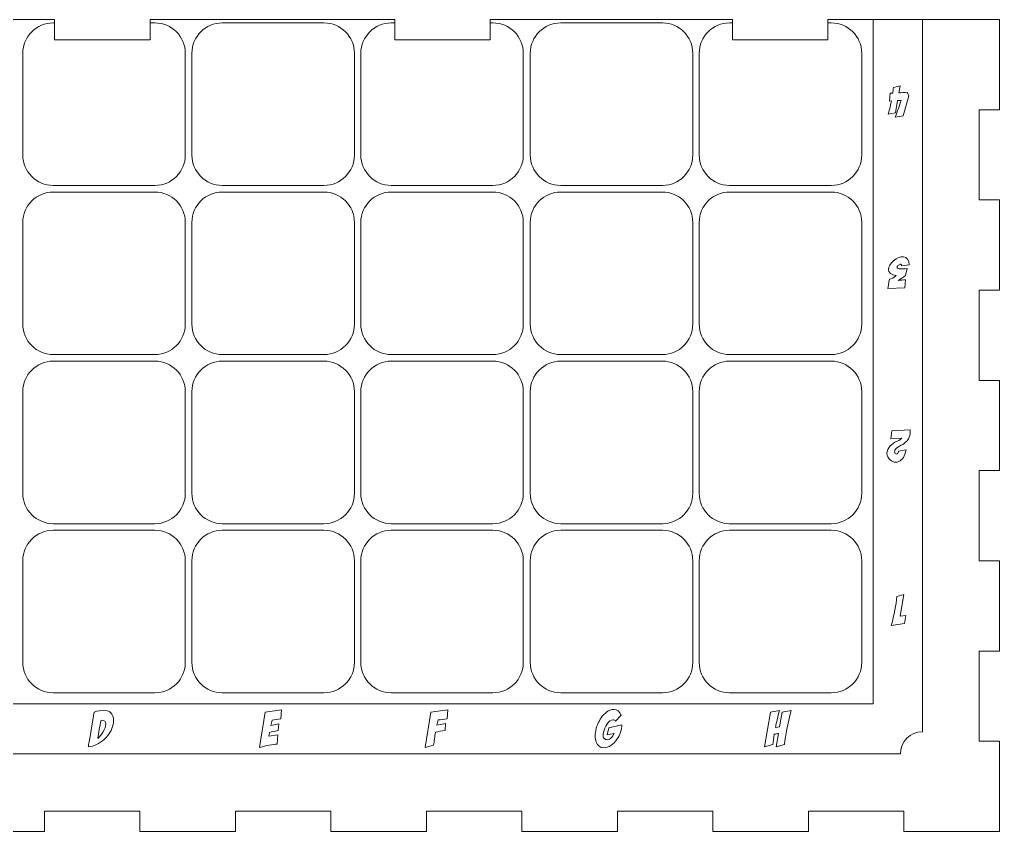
# Model space of a CAD drawing. Header units: centimetres. Extents: x -42.4 to 48.9, y -29.7 to 10.7.
# Drawn here: x 29.62 to 48.91, y -21.68 to -5.7 of the extents above; entities that cross this region are included whole.
import ezdxf

# ---------------------------------------------------------------- set-up
doc = ezdxf.new("R2010")
doc.units = ezdxf.units.CM
doc.header["$MEASUREMENT"] = 0
doc.layers.add('layer 1', color=7, linetype='Continuous')

msp = doc.modelspace()

# ---------------------------------------------------------------- linework, layer by layer
at = {"layer": 'layer 1', "color": 250, "lineweight": 9}
for points, knots in [([(37.00669, -6.09836), (37.00669, -6.09836), (38.88705, -6.09836), (38.88705, -6.09836), (38.88705, -6.09836), (38.88705, -6.09836), (38.88705, -5.69878), (38.88705, -5.69878), (38.88705, -5.69878), (41.38512, -5.69878), (41.28513, -5.69878), (43.65498, -5.69878), (43.65498, -5.69878), (43.65498, -5.69878), (43.65498, -6.09836), (43.65498, -6.09836), (43.65498, -6.09836), (43.65498, -6.09836), (45.53534, -6.09836), (45.53534, -6.09836), (45.53534, -6.09836), (45.53534, -6.09836), (45.53534, -5.69878), (45.53534, -5.69878), (45.53534, -5.69878), (45.53534, -5.69878), (48.91059, -5.69878), (48.91059, -5.69878), (48.91059, -5.69878), (48.91059, -5.69878), (48.91059, -7.47467), (48.91059, -7.47467), (48.91059, -7.47467), (48.91059, -7.47467), (48.51102, -7.47467), (48.51102, -7.47467), (48.51102, -7.47467), (48.51102, -7.47467), (48.51102, -9.25057), (48.51102, -9.25057), (48.51102, -9.25057), (48.51102, -9.25057), (48.91059, -9.25057), (48.91059, -9.25057), (48.91059, -9.25057), (48.91059, -9.25057), (48.91059, -11.02645), (48.91059, -11.02645), (48.91059, -11.02645), (48.91059, -11.02645), (48.51102, -11.02645), (48.51102, -11.02645), (48.51102, -11.02645), (48.51102, -11.02645), (48.51102, -12.80234), (48.51102, -12.80234), (48.51102, -12.80234), (48.51102, -12.80234), (48.91059, -12.80234), (48.91059, -12.80234), (48.91059, -12.80234), (48.91059, -12.80234), (48.91059, -14.57824), (48.91059, -14.57824), (48.91059, -14.57824), (48.91059, -14.57824), (48.51102, -14.57824), (48.51102, -14.57824), (48.51102, -14.57824), (48.51102, -14.57824), (48.51102, -16.35412), (48.51102, -16.35412), (48.51102, -16.35412), (48.51102, -16.35412), (48.91059, -16.35412), (48.91059, -16.35412), (48.91059, -16.35412), (48.91059, -16.35412), (48.91059, -18.13001), (48.91059, -18.13001), (48.91059, -18.13001), (48.91059, -18.13001), (48.51102, -18.13001), (48.51102, -18.13001), (48.51102, -18.13001), (48.51102, -18.13001), (48.51102, -19.90591), (48.51102, -19.90591), (48.51102, -19.90591), (48.51102, -19.90591), (48.91059, -19.90591), (48.91059, -19.90591), (48.91059, -19.90591), (48.91059, -19.90591), (48.91059, -21.68179), (48.91059, -21.68179), (48.91059, -21.68179), (48.91059, -21.68179), (47.03024, -21.68179), (47.03024, -21.68179), (47.03024, -21.68179), (47.03024, -21.68179), (47.03024, -21.28222), (47.03024, -21.28222), (47.03024, -21.28222), (47.03024, -21.28222), (45.14988, -21.28222), (45.14988, -21.28222), (45.14988, -21.28222), (45.14988, -21.28222), (45.14988, -21.68179), (45.14988, -21.68179), (45.14988, -21.68179), (45.14988, -21.68179), (43.26954, -21.68179), (43.26954, -21.68179), (43.26954, -21.68179), (43.26954, -21.68179), (43.26954, -21.28222), (43.26954, -21.28222), (43.26954, -21.28222), (43.26954, -21.28222), (41.38917, -21.28222), (41.38917, -21.28222), (41.38917, -21.28222), (41.38917, -21.28222), (41.38917, -21.68179), (41.38917, -21.68179), (41.38917, -21.68179), (41.38917, -21.68179), (39.50883, -21.68179), (39.50883, -21.68179), (39.50883, -21.68179), (39.50883, -21.68179), (39.50883, -21.28222), (39.50883, -21.28222), (39.50883, -21.28222), (39.50883, -21.28222), (37.62847, -21.28222), (37.62847, -21.28222), (37.62847, -21.28222), (37.62847, -21.28222), (37.62847, -21.68179), (37.62847, -21.68179), (37.62847, -21.68179), (37.62847, -21.68179), (35.74812, -21.68179), (35.74812, -21.68179), (35.74812, -21.68179), (35.74812, -21.68179), (35.74812, -21.28222), (35.74812, -21.28222), (35.74812, -21.28222), (35.74812, -21.28222), (33.86776, -21.28222), (33.86776, -21.28222), (33.86776, -21.28222), (33.86776, -21.28222), (33.86776, -21.68179), (33.86776, -21.68179), (33.86776, -21.68179), (33.86776, -21.68179), (31.98741, -21.68179), (31.98741, -21.68179), (31.98741, -21.68179), (31.98741, -21.68179), (31.98741, -21.28222), (31.98741, -21.28222), (31.98741, -21.28222), (31.98741, -21.28222), (30.10705, -21.28222), (30.10705, -21.28222), (30.10705, -21.28222), (30.10705, -21.28222), (30.10705, -21.68179), (30.10705, -21.68179), (30.10705, -21.68179), (30.10705, -21.68179), (28.2267, -21.68179), (28.2267, -21.68179), (28.2267, -21.68179), (28.2267, -21.68179), (28.2267, -21.28222), (28.2267, -21.28222), (28.2267, -21.28222), (28.2267, -21.28222), (26.34634, -21.28222), (26.34634, -21.28222), (26.34634, -21.28222), (26.34634, -21.28222), (26.34634, -21.68179), (26.34634, -21.68179), (26.34634, -21.68179), (26.34634, -21.68179), (24.46599, -21.68179), (24.46599, -21.68179), (24.46599, -21.68179), (24.46599, -21.68179), (24.46599, -21.28222), (24.46599, -21.28222), (24.46599, -21.28222), (24.46599, -21.28222), (22.58563, -21.28222), (22.58563, -21.28222), (22.58563, -21.28222), (22.58563, -21.28222), (22.58563, -21.68179), (22.58563, -21.68179), (22.58563, -21.68179), (22.58563, -21.68179), (20.70528, -21.68179), (20.70528, -21.68179), (20.70528, -21.68179), (20.70528, -21.68179), (20.70528, -21.28222), (20.70528, -21.28222), (20.70528, -21.28222), (20.70528, -21.28222), (18.82492, -21.28222), (18.82492, -21.28222), (18.82492, -21.28222), (18.82492, -21.28222), (18.82492, -21.68179), (18.82492, -21.68179), (18.82492, -21.68179), (18.82492, -21.68179), (16.94457, -21.68179), (16.94457, -21.68179), (16.94457, -21.68179), (16.94457, -21.68179), (16.94457, -19.90591), (16.94457, -19.90591), (16.94457, -19.90591), (16.94457, -19.90591), (17.34415, -19.90591), (17.34415, -19.90591), (17.34415, -19.90591), (17.34415, -19.90591), (17.34415, -18.13001), (17.34415, -18.13001), (17.34415, -18.13001), (17.34415, -18.13001), (16.94457, -18.13001), (16.94457, -18.13001), (16.94457, -18.13001), (16.94457, -18.13001), (16.94457, -16.35412), (16.94457, -16.35412), (16.94457, -16.35412), (16.94457, -16.35412), (17.34415, -16.35412), (17.34415, -16.35412), (17.34415, -16.35412), (17.34415, -16.35412), (17.34415, -14.57824), (17.34415, -14.57824), (17.34415, -14.57824), (17.34415, -14.57824), (16.94457, -14.57824), (16.94457, -14.57824), (16.94457, -14.57824), (16.94457, -14.57824), (16.94457, -12.80234), (16.94457, -12.80234), (16.94457, -12.80234), (16.94457, -12.80234), (17.34415, -12.80234), (17.34415, -12.80234), (17.34415, -12.80234), (17.34415, -12.80234), (17.34415, -11.02645), (17.34415, -11.02645), (17.34415, -11.02645), (17.34415, -11.02645), (16.94457, -11.02645), (16.94457, -11.02645), (16.94457, -11.02645), (16.94457, -11.02645), (16.94457, -9.25057), (16.94457, -9.25057), (16.94457, -9.25057), (16.94457, -9.25057), (17.34415, -9.25057), (17.34415, -9.25057), (17.34415, -9.25057), (17.34415, -9.25057), (17.34415, -7.47467), (17.34415, -7.47467), (17.34415, -7.47467), (17.34415, -7.47467), (16.94457, -7.47467), (16.94457, -7.47467), (16.94457, -7.47467), (16.94457, -7.47467), (16.94457, -5.69878), (16.94457, -5.69878), (16.94457, -5.69878), (18.79031, -5.69878), (20.97667, -5.69878), (23.68365, -5.69878), (23.68365, -5.69878), (23.68365, -5.69878), (23.68365, -6.09836), (23.68365, -6.09836), (23.68365, -6.09836), (23.68365, -6.09836), (25.56401, -6.09836), (25.56401, -6.09836), (25.56401, -6.09836), (25.56401, -6.09836), (25.56401, -5.69878), (25.56401, -5.69878), (25.56401, -5.69878), (27.08631, -5.69878), (28.5215, -5.69878), (30.3088, -5.69878), (30.3088, -5.69878), (30.3088, -5.69878), (30.3088, -6.09836), (30.3088, -6.09836), (30.3088, -6.09836), (30.3088, -6.09836), (32.18916, -6.09836), (32.18916, -6.09836)], [0, 0, 0, 0, 0.01219512, 0.01219512, 0.01219512, 0.01219512, 0.02439024, 0.02439024, 0.02439024, 0.02439024, 0.03658537, 0.03658537, 0.03658537, 0.03658537, 0.04878049, 0.04878049, 0.04878049, 0.04878049, 0.06097561, 0.06097561, 0.06097561, 0.06097561, 0.07317073, 0.07317073, 0.07317073, 0.07317073, 0.08536585, 0.08536585, 0.08536585, 0.08536585, 0.09756098, 0.09756098, 0.09756098, 0.09756098, 0.1097561, 0.1097561, 0.1097561, 0.1097561, 0.12195122, 0.12195122, 0.12195122, 0.12195122, 0.13414634, 0.13414634, 0.13414634, 0.13414634, 0.14634146, 0.14634146, 0.14634146, 0.14634146, 0.15853659, 0.15853659, 0.15853659, 0.15853659, 0.17073171, 0.17073171, 0.17073171, 0.17073171, 0.18292683, 0.18292683, 0.18292683, 0.18292683, 0.19512195, 0.19512195, 0.19512195, 0.19512195, 0.20731707, 0.20731707, 0.20731707, 0.20731707, 0.2195122, 0.2195122, 0.2195122, 0.2195122, 0.23170732, 0.23170732, 0.23170732, 0.23170732, 0.24390244, 0.24390244, 0.24390244, 0.24390244, 0.25609756, 0.25609756, 0.25609756, 0.25609756, 0.26829268, 0.26829268, 0.26829268, 0.26829268, 0.2804878, 0.2804878, 0.2804878, 0.2804878, 0.29268293, 0.29268293, 0.29268293, 0.29268293, 0.30487805, 0.30487805, 0.30487805, 0.30487805, 0.31707317, 0.31707317, 0.31707317, 0.31707317, 0.32926829, 0.32926829, 0.32926829, 0.32926829, 0.34146341, 0.34146341, 0.34146341, 0.34146341, 0.35365854, 0.35365854, 0.35365854, 0.35365854, 0.36585366, 0.36585366, 0.36585366, 0.36585366, 0.37804878, 0.37804878, 0.37804878, 0.37804878, 0.3902439, 0.3902439, 0.3902439, 0.3902439, 0.40243902, 0.40243902, 0.40243902, 0.40243902, 0.41463415, 0.41463415, 0.41463415, 0.41463415, 0.42682927, 0.42682927, 0.42682927, 0.42682927, 0.43902439, 0.43902439, 0.43902439, 0.43902439, 0.45121951, 0.45121951, 0.45121951, 0.45121951, 0.46341463, 0.46341463, 0.46341463, 0.46341463, 0.47560976, 0.47560976, 0.47560976, 0.47560976, 0.48780488, 0.48780488, 0.48780488, 0.48780488, 0.5, 0.5, 0.5, 0.5, 0.51219512, 0.51219512, 0.51219512, 0.51219512, 0.52439024, 0.52439024, 0.52439024, 0.52439024, 0.53658537, 0.53658537, 0.53658537, 0.53658537, 0.54878049, 0.54878049, 0.54878049, 0.54878049, 0.56097561, 0.56097561, 0.56097561, 0.56097561, 0.57317073, 0.57317073, 0.57317073, 0.57317073, 0.58536585, 0.58536585, 0.58536585, 0.58536585, 0.59756098, 0.59756098, 0.59756098, 0.59756098, 0.6097561, 0.6097561, 0.6097561, 0.6097561, 0.62195122, 0.62195122, 0.62195122, 0.62195122, 0.63414634, 0.63414634, 0.63414634, 0.63414634, 0.64634146, 0.64634146, 0.64634146, 0.64634146, 0.65853659, 0.65853659, 0.65853659, 0.65853659, 0.67073171, 0.67073171, 0.67073171, 0.67073171, 0.68292683, 0.68292683, 0.68292683, 0.68292683, 0.69512195, 0.69512195, 0.69512195, 0.69512195, 0.70731707, 0.70731707, 0.70731707, 0.70731707, 0.7195122, 0.7195122, 0.7195122, 0.7195122, 0.73170732, 0.73170732, 0.73170732, 0.73170732, 0.74390244, 0.74390244, 0.74390244, 0.74390244, 0.75609756, 0.75609756, 0.75609756, 0.75609756, 0.76829268, 0.76829268, 0.76829268, 0.76829268, 0.7804878, 0.7804878, 0.7804878, 0.7804878, 0.79268293, 0.79268293, 0.79268293, 0.79268293, 0.80487805, 0.80487805, 0.80487805, 0.80487805, 0.81707317, 0.81707317, 0.81707317, 0.81707317, 0.82926829, 0.82926829, 0.82926829, 0.82926829, 0.84146341, 0.84146341, 0.84146341, 0.84146341, 0.85365854, 0.85365854, 0.85365854, 0.85365854, 0.86585366, 0.86585366, 0.86585366, 0.86585366, 0.87804878, 0.87804878, 0.87804878, 0.87804878, 0.8902439, 0.8902439, 0.8902439, 0.8902439, 0.90243902, 0.90243902, 0.90243902, 0.90243902, 0.91463415, 0.91463415, 0.91463415, 0.91463415, 0.92682927, 0.92682927, 0.92682927, 0.92682927, 0.93902439, 0.93902439, 0.93902439, 0.93902439, 0.95121951, 0.95121951, 0.95121951, 0.95121951, 0.96341463, 0.96341463, 0.96341463, 0.96341463, 0.97560976, 0.97560976, 0.97560976, 0.97560976, 1, 1, 1, 1]), ([(37.00669, -6.09836), (37.00669, -6.09836), (37.00669, -5.69878), (37.00669, -5.69878), (37.00669, -5.69878), (34.88712, -5.69878), (34.26436, -5.69878), (32.18916, -5.69878), (32.18916, -5.69878), (32.18916, -5.69878), (32.18916, -6.09836), (32.18916, -6.09836)], [0, 0, 0, 0, 0.25, 0.25, 0.25, 0.25, 0.5, 0.5, 0.5, 0.5, 1, 1, 1, 1]), ([(46.86368, -7.53767), (46.86368, -7.53767), (46.72314, -7.56236), (46.72314, -7.56236), (46.72314, -7.56236), (46.75065, -7.45215), (46.77083, -7.3648), (46.78339, -7.30032), (46.78339, -7.30032), (46.78339, -7.30032), (46.74374, -7.30314), (46.74374, -7.30314), (46.74374, -7.30314), (46.74374, -7.30314), (46.76109, -7.1482), (46.76109, -7.1482), (46.76109, -7.1482), (46.7666, -7.1482), (46.77492, -7.1482), (46.78593, -7.1482), (46.78593, -7.1482), (46.79637, -7.14763), (46.80442, -7.14735), (46.80992, -7.14735), (46.80992, -7.14735), (46.81599, -7.11038), (46.82064, -7.07369), (46.82389, -7.03728), (46.82389, -7.03728), (46.82389, -7.03728), (46.95456, -7.00426), (46.95456, -7.00426), (46.95456, -7.00426), (46.95456, -7.00426), (46.93142, -7.14142), (46.93142, -7.14142), (46.93142, -7.14142), (46.9849, -7.13818), (47.03894, -7.13324), (47.09355, -7.12661), (47.09355, -7.12661), (47.09355, -7.12661), (47.12657, -7.19702), (47.12657, -7.19702), (47.12657, -7.19702), (47.12657, -7.19702), (47.01495, -7.59665), (47.01495, -7.59665), (47.01495, -7.59665), (47.01495, -7.59665), (46.85874, -7.61979), (46.85874, -7.61979), (46.85874, -7.61979), (46.90446, -7.50112), (46.94327, -7.39077), (46.9753, -7.28874), (46.9753, -7.28874), (46.9753, -7.28874), (46.90503, -7.29298), (46.90503, -7.29298), (46.90503, -7.29298), (46.90503, -7.29298), (46.86368, -7.53767), (46.86368, -7.53767)], [0, 0, 0, 0, 0.05882353, 0.05882353, 0.05882353, 0.05882353, 0.11764706, 0.11764706, 0.11764706, 0.11764706, 0.17647059, 0.17647059, 0.17647059, 0.17647059, 0.23529412, 0.23529412, 0.23529412, 0.23529412, 0.29411765, 0.29411765, 0.29411765, 0.29411765, 0.35294118, 0.35294118, 0.35294118, 0.35294118, 0.41176471, 0.41176471, 0.41176471, 0.41176471, 0.47058824, 0.47058824, 0.47058824, 0.47058824, 0.52941176, 0.52941176, 0.52941176, 0.52941176, 0.58823529, 0.58823529, 0.58823529, 0.58823529, 0.64705882, 0.64705882, 0.64705882, 0.64705882, 0.70588235, 0.70588235, 0.70588235, 0.70588235, 0.76470588, 0.76470588, 0.76470588, 0.76470588, 0.82352941, 0.82352941, 0.82352941, 0.82352941, 0.88235294, 0.88235294, 0.88235294, 0.88235294, 1, 1, 1, 1]), ([(46.74459, -10.81067), (46.7793, -10.80954), (46.82488, -10.78526), (46.88104, -10.73785), (46.88104, -10.73785), (46.77747, -10.72191), (46.72582, -10.68127), (46.72639, -10.61621), (46.72639, -10.61621), (46.72639, -10.55991), (46.76025, -10.50361), (46.8277, -10.4473), (46.8277, -10.4473), (46.8953, -10.39114), (46.95964, -10.36546), (47.02074, -10.3704), (47.02074, -10.3704), (47.0913, -10.37646), (47.12912, -10.42839), (47.13406, -10.52604), (47.13406, -10.52604), (47.13406, -10.52604), (46.98109, -10.54763), (46.98109, -10.54763), (46.98109, -10.54763), (46.98335, -10.541), (46.98434, -10.53522), (46.98434, -10.53028), (46.98434, -10.53028), (46.98434, -10.52082), (46.97968, -10.51616), (46.97037, -10.51616), (46.97037, -10.51616), (46.96642, -10.51616), (46.96204, -10.51701), (46.9571, -10.51856), (46.9571, -10.51856), (46.9334, -10.5252), (46.91519, -10.53677), (46.90249, -10.55342), (46.90249, -10.55342), (46.89755, -10.55949), (46.89515, -10.56541), (46.89515, -10.57148), (46.89515, -10.57148), (46.89515, -10.59632), (46.92182, -10.60873), (46.97531, -10.60873), (46.97531, -10.60873), (47.00452, -10.60873), (47.04332, -10.60549), (47.09186, -10.59886), (47.09186, -10.59886), (47.09186, -10.59886), (47.06378, -10.73771), (47.06378, -10.73771), (47.06378, -10.73771), (47.01355, -10.77087), (46.96571, -10.80305), (46.91985, -10.83451), (46.91985, -10.83451), (46.9667, -10.83056), (47.01298, -10.82562), (47.05884, -10.81956), (47.05884, -10.81956), (47.05884, -10.81956), (47.04883, -10.97704), (47.04883, -10.97704), (47.04883, -10.97704), (47.04883, -10.97704), (46.71566, -10.99609), (46.71566, -10.99609), (46.71566, -10.99609), (46.72286, -10.9553), (46.73245, -10.8935), (46.74459, -10.81067)], [0, 0, 0, 0, 0.05, 0.05, 0.05, 0.05, 0.1, 0.1, 0.1, 0.1, 0.15, 0.15, 0.15, 0.15, 0.2, 0.2, 0.2, 0.2, 0.25, 0.25, 0.25, 0.25, 0.3, 0.3, 0.3, 0.3, 0.35, 0.35, 0.35, 0.35, 0.4, 0.4, 0.4, 0.4, 0.45, 0.45, 0.45, 0.45, 0.5, 0.5, 0.5, 0.5, 0.55, 0.55, 0.55, 0.55, 0.6, 0.6, 0.6, 0.6, 0.65, 0.65, 0.65, 0.65, 0.7, 0.7, 0.7, 0.7, 0.75, 0.75, 0.75, 0.75, 0.8, 0.8, 0.8, 0.8, 0.85, 0.85, 0.85, 0.85, 0.9, 0.9, 0.9, 0.9, 1, 1, 1, 1]), ([(47.07528, -14.16951), (47.04946, -14.29172), (47.00092, -14.36834), (46.92979, -14.3991), (46.92979, -14.3991), (46.9099, -14.40799), (46.88986, -14.41237), (46.8694, -14.41237), (46.8694, -14.41237), (46.82805, -14.41237), (46.79122, -14.39783), (46.75863, -14.36862), (46.75863, -14.36862), (46.71672, -14.33165), (46.69583, -14.28762), (46.69583, -14.2364), (46.69583, -14.2364), (46.69583, -14.18786), (46.717, -14.14016), (46.75947, -14.09345), (46.75947, -14.09345), (46.79038, -14.05874), (46.83666, -14.02755), (46.89833, -14.00004), (46.89833, -14.00004), (46.94518, -13.97901), (46.97467, -13.95841), (46.9868, -13.93809), (46.9868, -13.93809), (46.9868, -13.93809), (46.77189, -13.95262), (46.77189, -13.95262), (46.77189, -13.95262), (46.77189, -13.95262), (46.79009, -13.79768), (46.79009, -13.79768), (46.79009, -13.79768), (46.79009, -13.79768), (47.15219, -13.77821), (47.15219, -13.77821), (47.15219, -13.77821), (47.15332, -13.79035), (47.15388, -13.8022), (47.15388, -13.81377), (47.15388, -13.81377), (47.15388, -13.86767), (47.14287, -13.91424), (47.12086, -13.95333), (47.12086, -13.95333), (47.09433, -14.00131), (47.03535, -14.04943), (46.94391, -14.09797), (46.94391, -14.09797), (46.89367, -14.12436), (46.8639, -14.15046), (46.85458, -14.17643), (46.85458, -14.17643), (46.85021, -14.18955), (46.84795, -14.2014), (46.84795, -14.21185), (46.84795, -14.21185), (46.84795, -14.22285), (46.85105, -14.23273), (46.8574, -14.2412), (46.8574, -14.2412), (46.86375, -14.24981), (46.8725, -14.25404), (46.88351, -14.25404), (46.88351, -14.25404), (46.90722, -14.25404), (46.91992, -14.23485), (46.92147, -14.19661), (46.92147, -14.19661), (46.92147, -14.19661), (47.07528, -14.16951), (47.07528, -14.16951)], [0, 0, 0, 0, 0.05, 0.05, 0.05, 0.05, 0.1, 0.1, 0.1, 0.1, 0.15, 0.15, 0.15, 0.15, 0.2, 0.2, 0.2, 0.2, 0.25, 0.25, 0.25, 0.25, 0.3, 0.3, 0.3, 0.3, 0.35, 0.35, 0.35, 0.35, 0.4, 0.4, 0.4, 0.4, 0.45, 0.45, 0.45, 0.45, 0.5, 0.5, 0.5, 0.5, 0.55, 0.55, 0.55, 0.55, 0.6, 0.6, 0.6, 0.6, 0.65, 0.65, 0.65, 0.65, 0.7, 0.7, 0.7, 0.7, 0.75, 0.75, 0.75, 0.75, 0.8, 0.8, 0.8, 0.8, 0.85, 0.85, 0.85, 0.85, 0.9, 0.9, 0.9, 0.9, 1, 1, 1, 1]), ([(46.78226, -17.63088), (46.83899, -17.41526), (46.87596, -17.22363), (46.89303, -17.05599), (46.89303, -17.05599), (46.89303, -17.05599), (47.03189, -17.01958), (47.03189, -17.01958), (47.03189, -17.01958), (47.03189, -17.01958), (46.95907, -17.44729), (46.95907, -17.44729), (46.95907, -17.44729), (46.95907, -17.44729), (47.06745, -17.43036), (47.06745, -17.43036), (47.06745, -17.43036), (47.06745, -17.43036), (47.04515, -17.58784), (47.04515, -17.58784), (47.04515, -17.58784), (47.04515, -17.58784), (46.78226, -17.63088), (46.78226, -17.63088)], [0, 0, 0, 0, 0.14285714, 0.14285714, 0.14285714, 0.14285714, 0.28571429, 0.28571429, 0.28571429, 0.28571429, 0.42857143, 0.42857143, 0.42857143, 0.42857143, 0.57142857, 0.57142857, 0.57142857, 0.57142857, 0.71428571, 0.71428571, 0.71428571, 0.71428571, 1, 1, 1, 1]), ([(34.59063, -19.48855), (34.58552, -19.50737), (34.58106, -19.52569), (34.57726, -19.54384), (34.57726, -19.54384), (34.57726, -19.54384), (34.56654, -19.59715), (34.56654, -19.59715), (34.56654, -19.59715), (34.56654, -19.59715), (34.72135, -19.56414), (34.72135, -19.56414), (34.72135, -19.56414), (34.72135, -19.56414), (34.7126, -19.69783), (34.7126, -19.69783), (34.7126, -19.69783), (34.63949, -19.71071), (34.58205, -19.72193), (34.54029, -19.73167), (34.54029, -19.73167), (34.53782, -19.74454), (34.53551, -19.75741), (34.53369, -19.77029), (34.53369, -19.77029), (34.53369, -19.77029), (34.52643, -19.80775), (34.52643, -19.80775), (34.52643, -19.80775), (34.52643, -19.80775), (34.70584, -19.78184), (34.70584, -19.78184), (34.70584, -19.78184), (34.70584, -19.78184), (34.69329, -19.96174), (34.69329, -19.96174), (34.69329, -19.96174), (34.60037, -19.9695), (34.48269, -19.99161), (34.34026, -20.02842), (34.34026, -20.02842), (34.34026, -20.02842), (34.45529, -19.33506), (34.45529, -19.33506), (34.45529, -19.33506), (34.45529, -19.33506), (34.77747, -19.28769), (34.77747, -19.28769), (34.77747, -19.28769), (34.77747, -19.28769), (34.76476, -19.46759), (34.76476, -19.46759), (34.76476, -19.46759), (34.70154, -19.47337), (34.64361, -19.4803), (34.59063, -19.48855)], [0, 0, 0, 0, 0.06666667, 0.06666667, 0.06666667, 0.06666667, 0.13333333, 0.13333333, 0.13333333, 0.13333333, 0.2, 0.2, 0.2, 0.2, 0.26666667, 0.26666667, 0.26666667, 0.26666667, 0.33333333, 0.33333333, 0.33333333, 0.33333333, 0.4, 0.4, 0.4, 0.4, 0.46666667, 0.46666667, 0.46666667, 0.46666667, 0.53333333, 0.53333333, 0.53333333, 0.53333333, 0.6, 0.6, 0.6, 0.6, 0.66666667, 0.66666667, 0.66666667, 0.66666667, 0.73333333, 0.73333333, 0.73333333, 0.73333333, 0.8, 0.8, 0.8, 0.8, 0.86666667, 0.86666667, 0.86666667, 0.86666667, 1, 1, 1, 1]), ([(37.85823, -19.48805), (37.85378, -19.50588), (37.84998, -19.52354), (37.84685, -19.54087), (37.84685, -19.54087), (37.84685, -19.54087), (37.83529, -19.59286), (37.83529, -19.59286), (37.83529, -19.59286), (37.83529, -19.59286), (38.0043, -19.55754), (38.0043, -19.55754), (38.0043, -19.55754), (38.0043, -19.55754), (37.99555, -19.69321), (37.99555, -19.69321), (37.99555, -19.69321), (37.9292, -19.7036), (37.86682, -19.71549), (37.80822, -19.72902), (37.80822, -19.72902), (37.79271, -19.81551), (37.78033, -19.90083), (37.77142, -19.98534), (37.77142, -19.98534), (37.77142, -19.98534), (37.60588, -20.02792), (37.60588, -20.02792), (37.60588, -20.02792), (37.60588, -20.02792), (37.7191, -19.33456), (37.7191, -19.33456), (37.7191, -19.33456), (37.7191, -19.33456), (38.04985, -19.28818), (38.04985, -19.28818), (38.04985, -19.28818), (38.04985, -19.28818), (38.03813, -19.46676), (38.03813, -19.46676), (38.03813, -19.46676), (37.97377, -19.47254), (37.91369, -19.47964), (37.85823, -19.48805)], [0, 0, 0, 0, 0.08333333, 0.08333333, 0.08333333, 0.08333333, 0.16666667, 0.16666667, 0.16666667, 0.16666667, 0.25, 0.25, 0.25, 0.25, 0.33333333, 0.33333333, 0.33333333, 0.33333333, 0.41666667, 0.41666667, 0.41666667, 0.41666667, 0.5, 0.5, 0.5, 0.5, 0.58333333, 0.58333333, 0.58333333, 0.58333333, 0.66666667, 0.66666667, 0.66666667, 0.66666667, 0.75, 0.75, 0.75, 0.75, 0.83333333, 0.83333333, 0.83333333, 0.83333333, 1, 1, 1, 1]), ([(41.1182, -20.03436), (41.04987, -20.03436), (41.00151, -19.99772), (40.97312, -19.92427), (40.97312, -19.92427), (40.95827, -19.88746), (40.95084, -19.8462), (40.95084, -19.80049), (40.95084, -19.80049), (40.95084, -19.75741), (40.95761, -19.71004), (40.97114, -19.65855), (40.97114, -19.65855), (40.99375, -19.57025), (41.03403, -19.48954), (41.09196, -19.41609), (41.09196, -19.41609), (41.16227, -19.32647), (41.23703, -19.28174), (41.31642, -19.28174), (41.31642, -19.28174), (41.38541, -19.28174), (41.4341, -19.3197), (41.46249, -19.39563), (41.46249, -19.39563), (41.46249, -19.39563), (41.35504, -19.51066), (41.35504, -19.51066), (41.35504, -19.51066), (41.34332, -19.49333), (41.32632, -19.48475), (41.30371, -19.48475), (41.30371, -19.48475), (41.25981, -19.48475), (41.21855, -19.51495), (41.17993, -19.57553), (41.17993, -19.57553), (41.15088, -19.62124), (41.12926, -19.67175), (41.11506, -19.7272), (41.11506, -19.7272), (41.10929, -19.74916), (41.10632, -19.7688), (41.10632, -19.78613), (41.10632, -19.78613), (41.10632, -19.81253), (41.11308, -19.83382), (41.12662, -19.84983), (41.12662, -19.84983), (41.14147, -19.86782), (41.1621, -19.8769), (41.18867, -19.8769), (41.18867, -19.8769), (41.21888, -19.8769), (41.24694, -19.86304), (41.27285, -19.83548), (41.27285, -19.83548), (41.29348, -19.81352), (41.31031, -19.7858), (41.32319, -19.75246), (41.32319, -19.75246), (41.27549, -19.76203), (41.23126, -19.7721), (41.19065, -19.78233), (41.19065, -19.78233), (41.19065, -19.78233), (41.22135, -19.64039), (41.22135, -19.64039), (41.22135, -19.64039), (41.22135, -19.64039), (41.478, -19.58543), (41.478, -19.58543), (41.478, -19.58543), (41.47932, -19.62719), (41.47024, -19.67521), (41.45093, -19.72919), (41.45093, -19.72919), (41.43344, -19.77688), (41.41182, -19.82062), (41.38607, -19.86056), (41.38607, -19.86056), (41.31064, -19.97643), (41.22135, -20.03436), (41.1182, -20.03436)], [0, 0, 0, 0, 0.04545455, 0.04545455, 0.04545455, 0.04545455, 0.09090909, 0.09090909, 0.09090909, 0.09090909, 0.13636364, 0.13636364, 0.13636364, 0.13636364, 0.18181818, 0.18181818, 0.18181818, 0.18181818, 0.22727273, 0.22727273, 0.22727273, 0.22727273, 0.27272727, 0.27272727, 0.27272727, 0.27272727, 0.31818182, 0.31818182, 0.31818182, 0.31818182, 0.36363636, 0.36363636, 0.36363636, 0.36363636, 0.40909091, 0.40909091, 0.40909091, 0.40909091, 0.45454545, 0.45454545, 0.45454545, 0.45454545, 0.5, 0.5, 0.5, 0.5, 0.54545455, 0.54545455, 0.54545455, 0.54545455, 0.59090909, 0.59090909, 0.59090909, 0.59090909, 0.63636364, 0.63636364, 0.63636364, 0.63636364, 0.68181818, 0.68181818, 0.68181818, 0.68181818, 0.72727273, 0.72727273, 0.72727273, 0.72727273, 0.77272727, 0.77272727, 0.77272727, 0.77272727, 0.81818182, 0.81818182, 0.81818182, 0.81818182, 0.86363636, 0.86363636, 0.86363636, 0.86363636, 0.90909091, 0.90909091, 0.90909091, 0.90909091, 1, 1, 1, 1]), ([(31.08708, -19.3339), (31.16136, -19.30931), (31.22407, -19.2971), (31.27573, -19.2971), (31.27573, -19.2971), (31.33366, -19.2971), (31.3779, -19.31228), (31.40827, -19.34265), (31.40827, -19.34265), (31.45019, -19.38573), (31.47098, -19.43838), (31.47098, -19.50027), (31.47098, -19.50027), (31.47098, -19.52288), (31.46818, -19.54681), (31.4624, -19.5719), (31.4624, -19.5719), (31.43715, -19.68545), (31.3779, -19.78464), (31.28448, -19.86948), (31.28448, -19.86948), (31.1909, -19.95431), (31.08675, -20.00416), (30.97205, -20.01901), (30.97205, -20.01901), (30.97337, -20.00482), (30.98013, -19.96256), (30.99235, -19.89225), (30.99235, -19.89225), (30.99235, -19.89225), (31.06975, -19.44712), (31.06975, -19.44712), (31.06975, -19.44712), (31.08065, -19.38061), (31.08642, -19.34298), (31.08708, -19.3339)], [0, 0, 0, 0, 0.1, 0.1, 0.1, 0.1, 0.2, 0.2, 0.2, 0.2, 0.3, 0.3, 0.3, 0.3, 0.4, 0.4, 0.4, 0.4, 0.5, 0.5, 0.5, 0.5, 0.6, 0.6, 0.6, 0.6, 0.7, 0.7, 0.7, 0.7, 0.8, 0.8, 0.8, 0.8, 1, 1, 1, 1]), ([(44.40067, -19.33159), (44.40067, -19.33159), (44.57958, -19.30056), (44.57958, -19.30056), (44.57958, -19.30056), (44.54739, -19.42401), (44.52132, -19.53657), (44.50135, -19.63791), (44.50135, -19.63791), (44.50135, -19.63791), (44.58156, -19.62108), (44.58156, -19.62108), (44.58156, -19.62108), (44.58156, -19.62108), (44.63074, -19.33159), (44.63074, -19.33159), (44.63074, -19.33159), (44.63074, -19.33159), (44.80982, -19.30056), (44.80982, -19.30056), (44.80982, -19.30056), (44.74132, -19.5643), (44.69825, -19.78844), (44.68009, -19.97296), (44.68009, -19.97296), (44.68009, -19.97296), (44.51389, -20.01554), (44.51389, -20.01554), (44.51389, -20.01554), (44.51389, -20.01554), (44.55829, -19.75246), (44.55829, -19.75246), (44.55829, -19.75246), (44.5403, -19.75625), (44.5129, -19.76219), (44.47609, -19.76995), (44.47609, -19.76995), (44.46388, -19.84917), (44.45513, -19.91684), (44.45002, -19.97296), (44.45002, -19.97296), (44.45002, -19.97296), (44.28365, -20.01554), (44.28365, -20.01554), (44.28365, -20.01554), (44.28365, -20.01554), (44.40067, -19.33159), (44.40067, -19.33159)], [0, 0, 0, 0, 0.07692308, 0.07692308, 0.07692308, 0.07692308, 0.15384615, 0.15384615, 0.15384615, 0.15384615, 0.23076923, 0.23076923, 0.23076923, 0.23076923, 0.30769231, 0.30769231, 0.30769231, 0.30769231, 0.38461538, 0.38461538, 0.38461538, 0.38461538, 0.46153846, 0.46153846, 0.46153846, 0.46153846, 0.53846154, 0.53846154, 0.53846154, 0.53846154, 0.61538462, 0.61538462, 0.61538462, 0.61538462, 0.69230769, 0.69230769, 0.69230769, 0.69230769, 0.76923077, 0.76923077, 0.76923077, 0.76923077, 0.84615385, 0.84615385, 0.84615385, 0.84615385, 1, 1, 1, 1]), ([(31.22539, -19.49383), (31.19569, -19.62026), (31.17324, -19.73975), (31.15772, -19.85264), (31.15772, -19.85264), (31.19635, -19.81584), (31.23084, -19.77342), (31.26121, -19.72506), (31.26121, -19.72506), (31.29867, -19.66565), (31.31732, -19.61481), (31.31732, -19.57223), (31.31732, -19.57223), (31.31732, -19.51743), (31.28663, -19.49136), (31.22539, -19.49383)], [0, 0, 0, 0, 0.2, 0.2, 0.2, 0.2, 0.4, 0.4, 0.4, 0.4, 0.6, 0.6, 0.6, 0.6, 1, 1, 1, 1])]:
    msp.add_open_spline(points, degree=3, knots=knots, dxfattribs=at)
at = {"layer": 'layer 1', "color": 242, "lineweight": 9}
for points, knots in [([(46.42636, -5.69878), (46.42636, -5.69878), (46.42636, -19.17248), (46.42636, -19.17248), (46.42636, -19.17248), (46.42636, -19.17248), (19.42637, -19.17248), (19.42637, -19.17248), (19.42637, -19.17248), (19.42637, -19.17248), (19.42637, -5.69878), (19.42637, -5.69878)], [0, 0, 0, 0, 0.25, 0.25, 0.25, 0.25, 0.5, 0.5, 0.5, 0.5, 1, 1, 1, 1]), ([(33.61038, -8.96368), (33.61038, -8.96368), (35.61245, -8.96368), (35.61245, -8.96368), (35.61245, -8.96368), (35.94189, -8.96368), (36.21142, -8.69415), (36.21142, -8.36472), (36.21142, -8.36472), (36.21142, -8.36472), (36.21142, -6.36265), (36.21142, -6.36265), (36.21142, -6.36265), (36.21142, -6.03322), (35.94189, -5.76369), (35.61245, -5.76369), (35.61245, -5.76369), (35.61245, -5.76369), (33.61038, -5.76369), (33.61038, -5.76369), (33.61038, -5.76369), (33.28094, -5.76369), (33.01142, -6.03322), (33.01142, -6.36265), (33.01142, -6.36265), (33.01142, -6.36265), (33.01142, -8.36472), (33.01142, -8.36472), (33.01142, -8.36472), (33.01142, -8.69415), (33.28094, -8.96368), (33.61038, -8.96368)], [0, 0, 0, 0, 0.11111111, 0.11111111, 0.11111111, 0.11111111, 0.22222222, 0.22222222, 0.22222222, 0.22222222, 0.33333333, 0.33333333, 0.33333333, 0.33333333, 0.44444444, 0.44444444, 0.44444444, 0.44444444, 0.55555556, 0.55555556, 0.55555556, 0.55555556, 0.66666667, 0.66666667, 0.66666667, 0.66666667, 0.77777778, 0.77777778, 0.77777778, 0.77777778, 1, 1, 1, 1]), ([(40.27325, -8.96368), (40.27325, -8.96368), (42.27532, -8.96368), (42.27532, -8.96368), (42.27532, -8.96368), (42.60475, -8.96368), (42.87428, -8.69415), (42.87428, -8.36472), (42.87428, -8.36472), (42.87428, -8.36472), (42.87428, -6.36265), (42.87428, -6.36265), (42.87428, -6.36265), (42.87428, -6.03322), (42.60475, -5.76369), (42.27532, -5.76369), (42.27532, -5.76369), (42.27532, -5.76369), (40.27325, -5.76369), (40.27325, -5.76369), (40.27325, -5.76369), (39.9438, -5.76369), (39.67428, -6.03322), (39.67428, -6.36265), (39.67428, -6.36265), (39.67428, -6.36265), (39.67428, -8.36472), (39.67428, -8.36472), (39.67428, -8.36472), (39.67428, -8.69415), (39.9438, -8.96368), (40.27325, -8.96368)], [0, 0, 0, 0, 0.11111111, 0.11111111, 0.11111111, 0.11111111, 0.22222222, 0.22222222, 0.22222222, 0.22222222, 0.33333333, 0.33333333, 0.33333333, 0.33333333, 0.44444444, 0.44444444, 0.44444444, 0.44444444, 0.55555556, 0.55555556, 0.55555556, 0.55555556, 0.66666667, 0.66666667, 0.66666667, 0.66666667, 0.77777778, 0.77777778, 0.77777778, 0.77777778, 1, 1, 1, 1]), ([(32.28299, -12.29347), (32.28299, -12.29347), (30.28092, -12.29347), (30.28092, -12.29347), (30.28092, -12.29347), (29.95148, -12.29347), (29.68194, -12.02394), (29.68194, -11.69451), (29.68194, -11.69451), (29.68194, -11.69451), (29.68194, -9.69244), (29.68194, -9.69244), (29.68194, -9.69244), (29.68194, -9.36301), (29.95148, -9.09348), (30.28092, -9.09348), (30.28092, -9.09348), (30.28092, -9.09348), (32.28299, -9.09348), (32.28299, -9.09348), (32.28299, -9.09348), (32.61243, -9.09348), (32.88195, -9.36301), (32.88195, -9.69244), (32.88195, -9.69244), (32.88195, -9.69244), (32.88195, -11.69451), (32.88195, -11.69451), (32.88195, -11.69451), (32.88195, -12.02394), (32.61243, -12.29347), (32.28299, -12.29347)], [0, 0, 0, 0, 0.11111111, 0.11111111, 0.11111111, 0.11111111, 0.22222222, 0.22222222, 0.22222222, 0.22222222, 0.33333333, 0.33333333, 0.33333333, 0.33333333, 0.44444444, 0.44444444, 0.44444444, 0.44444444, 0.55555556, 0.55555556, 0.55555556, 0.55555556, 0.66666667, 0.66666667, 0.66666667, 0.66666667, 0.77777778, 0.77777778, 0.77777778, 0.77777778, 1, 1, 1, 1]), ([(38.93793, -12.29347), (38.93793, -12.29347), (36.93586, -12.29347), (36.93586, -12.29347), (36.93586, -12.29347), (36.60642, -12.29347), (36.33689, -12.02394), (36.33689, -11.69451), (36.33689, -11.69451), (36.33689, -11.69451), (36.33689, -9.69244), (36.33689, -9.69244), (36.33689, -9.69244), (36.33689, -9.36301), (36.60642, -9.09348), (36.93586, -9.09348), (36.93586, -9.09348), (36.93586, -9.09348), (38.93793, -9.09348), (38.93793, -9.09348), (38.93793, -9.09348), (39.26737, -9.09348), (39.53689, -9.36301), (39.53689, -9.69244), (39.53689, -9.69244), (39.53689, -9.69244), (39.53689, -11.69451), (39.53689, -11.69451), (39.53689, -11.69451), (39.53689, -12.02394), (39.26737, -12.29347), (38.93793, -12.29347)], [0, 0, 0, 0, 0.11111111, 0.11111111, 0.11111111, 0.11111111, 0.22222222, 0.22222222, 0.22222222, 0.22222222, 0.33333333, 0.33333333, 0.33333333, 0.33333333, 0.44444444, 0.44444444, 0.44444444, 0.44444444, 0.55555556, 0.55555556, 0.55555556, 0.55555556, 0.66666667, 0.66666667, 0.66666667, 0.66666667, 0.77777778, 0.77777778, 0.77777778, 0.77777778, 1, 1, 1, 1]), ([(45.60079, -12.29347), (45.60079, -12.29347), (43.59873, -12.29347), (43.59873, -12.29347), (43.59873, -12.29347), (43.26928, -12.29347), (42.99975, -12.02394), (42.99975, -11.69451), (42.99975, -11.69451), (42.99975, -11.69451), (42.99975, -9.69244), (42.99975, -9.69244), (42.99975, -9.69244), (42.99975, -9.36301), (43.26928, -9.09348), (43.59873, -9.09348), (43.59873, -9.09348), (43.59873, -9.09348), (45.60079, -9.09348), (45.60079, -9.09348), (45.60079, -9.09348), (45.93023, -9.09348), (46.19975, -9.36301), (46.19975, -9.69244), (46.19975, -9.69244), (46.19975, -9.69244), (46.19975, -11.69451), (46.19975, -11.69451), (46.19975, -11.69451), (46.19975, -12.02394), (45.93023, -12.29347), (45.60079, -12.29347)], [0, 0, 0, 0, 0.11111111, 0.11111111, 0.11111111, 0.11111111, 0.22222222, 0.22222222, 0.22222222, 0.22222222, 0.33333333, 0.33333333, 0.33333333, 0.33333333, 0.44444444, 0.44444444, 0.44444444, 0.44444444, 0.55555556, 0.55555556, 0.55555556, 0.55555556, 0.66666667, 0.66666667, 0.66666667, 0.66666667, 0.77777778, 0.77777778, 0.77777778, 0.77777778, 1, 1, 1, 1]), ([(33.61038, -15.62326), (33.61038, -15.62326), (35.61245, -15.62326), (35.61245, -15.62326), (35.61245, -15.62326), (35.94189, -15.62326), (36.21142, -15.35373), (36.21142, -15.0243), (36.21142, -15.0243), (36.21142, -15.0243), (36.21142, -13.02223), (36.21142, -13.02223), (36.21142, -13.02223), (36.21142, -12.6928), (35.94189, -12.42327), (35.61245, -12.42327), (35.61245, -12.42327), (35.61245, -12.42327), (33.61038, -12.42327), (33.61038, -12.42327), (33.61038, -12.42327), (33.28094, -12.42327), (33.01142, -12.6928), (33.01142, -13.02223), (33.01142, -13.02223), (33.01142, -13.02223), (33.01142, -15.0243), (33.01142, -15.0243), (33.01142, -15.0243), (33.01142, -15.35373), (33.28094, -15.62326), (33.61038, -15.62326)], [0, 0, 0, 0, 0.11111111, 0.11111111, 0.11111111, 0.11111111, 0.22222222, 0.22222222, 0.22222222, 0.22222222, 0.33333333, 0.33333333, 0.33333333, 0.33333333, 0.44444444, 0.44444444, 0.44444444, 0.44444444, 0.55555556, 0.55555556, 0.55555556, 0.55555556, 0.66666667, 0.66666667, 0.66666667, 0.66666667, 0.77777778, 0.77777778, 0.77777778, 0.77777778, 1, 1, 1, 1]), ([(40.27325, -15.62326), (40.27325, -15.62326), (42.27532, -15.62326), (42.27532, -15.62326), (42.27532, -15.62326), (42.60475, -15.62326), (42.87428, -15.35373), (42.87428, -15.0243), (42.87428, -15.0243), (42.87428, -15.0243), (42.87428, -13.02223), (42.87428, -13.02223), (42.87428, -13.02223), (42.87428, -12.6928), (42.60475, -12.42327), (42.27532, -12.42327), (42.27532, -12.42327), (42.27532, -12.42327), (40.27325, -12.42327), (40.27325, -12.42327), (40.27325, -12.42327), (39.9438, -12.42327), (39.67428, -12.6928), (39.67428, -13.02223), (39.67428, -13.02223), (39.67428, -13.02223), (39.67428, -15.0243), (39.67428, -15.0243), (39.67428, -15.0243), (39.67428, -15.35373), (39.9438, -15.62326), (40.27325, -15.62326)], [0, 0, 0, 0, 0.11111111, 0.11111111, 0.11111111, 0.11111111, 0.22222222, 0.22222222, 0.22222222, 0.22222222, 0.33333333, 0.33333333, 0.33333333, 0.33333333, 0.44444444, 0.44444444, 0.44444444, 0.44444444, 0.55555556, 0.55555556, 0.55555556, 0.55555556, 0.66666667, 0.66666667, 0.66666667, 0.66666667, 0.77777778, 0.77777778, 0.77777778, 0.77777778, 1, 1, 1, 1]), ([(32.28299, -18.95306), (32.28299, -18.95306), (30.28092, -18.95306), (30.28092, -18.95306), (30.28092, -18.95306), (29.95148, -18.95306), (29.68194, -18.68353), (29.68194, -18.3541), (29.68194, -18.3541), (29.68194, -18.3541), (29.68194, -16.35203), (29.68194, -16.35203), (29.68194, -16.35203), (29.68194, -16.0226), (29.95148, -15.75307), (30.28092, -15.75307), (30.28092, -15.75307), (30.28092, -15.75307), (32.28299, -15.75307), (32.28299, -15.75307), (32.28299, -15.75307), (32.61243, -15.75307), (32.88195, -16.0226), (32.88195, -16.35203), (32.88195, -16.35203), (32.88195, -16.35203), (32.88195, -18.3541), (32.88195, -18.3541), (32.88195, -18.3541), (32.88195, -18.68353), (32.61243, -18.95306), (32.28299, -18.95306)], [0, 0, 0, 0, 0.11111111, 0.11111111, 0.11111111, 0.11111111, 0.22222222, 0.22222222, 0.22222222, 0.22222222, 0.33333333, 0.33333333, 0.33333333, 0.33333333, 0.44444444, 0.44444444, 0.44444444, 0.44444444, 0.55555556, 0.55555556, 0.55555556, 0.55555556, 0.66666667, 0.66666667, 0.66666667, 0.66666667, 0.77777778, 0.77777778, 0.77777778, 0.77777778, 1, 1, 1, 1]), ([(38.93793, -18.95306), (38.93793, -18.95306), (36.93586, -18.95306), (36.93586, -18.95306), (36.93586, -18.95306), (36.60642, -18.95306), (36.33689, -18.68353), (36.33689, -18.3541), (36.33689, -18.3541), (36.33689, -18.3541), (36.33689, -16.35203), (36.33689, -16.35203), (36.33689, -16.35203), (36.33689, -16.0226), (36.60642, -15.75307), (36.93586, -15.75307), (36.93586, -15.75307), (36.93586, -15.75307), (38.93793, -15.75307), (38.93793, -15.75307), (38.93793, -15.75307), (39.26737, -15.75307), (39.53689, -16.0226), (39.53689, -16.35203), (39.53689, -16.35203), (39.53689, -16.35203), (39.53689, -18.3541), (39.53689, -18.3541), (39.53689, -18.3541), (39.53689, -18.68353), (39.26737, -18.95306), (38.93793, -18.95306)], [0, 0, 0, 0, 0.11111111, 0.11111111, 0.11111111, 0.11111111, 0.22222222, 0.22222222, 0.22222222, 0.22222222, 0.33333333, 0.33333333, 0.33333333, 0.33333333, 0.44444444, 0.44444444, 0.44444444, 0.44444444, 0.55555556, 0.55555556, 0.55555556, 0.55555556, 0.66666667, 0.66666667, 0.66666667, 0.66666667, 0.77777778, 0.77777778, 0.77777778, 0.77777778, 1, 1, 1, 1]), ([(45.60079, -18.95306), (45.60079, -18.95306), (43.59873, -18.95306), (43.59873, -18.95306), (43.59873, -18.95306), (43.26928, -18.95306), (42.99975, -18.68353), (42.99975, -18.3541), (42.99975, -18.3541), (42.99975, -18.3541), (42.99975, -16.35203), (42.99975, -16.35203), (42.99975, -16.35203), (42.99975, -16.0226), (43.26928, -15.75307), (43.59873, -15.75307), (43.59873, -15.75307), (43.59873, -15.75307), (45.60079, -15.75307), (45.60079, -15.75307), (45.60079, -15.75307), (45.93023, -15.75307), (46.19975, -16.0226), (46.19975, -16.35203), (46.19975, -16.35203), (46.19975, -16.35203), (46.19975, -18.3541), (46.19975, -18.3541), (46.19975, -18.3541), (46.19975, -18.68353), (45.93023, -18.95306), (45.60079, -18.95306)], [0, 0, 0, 0, 0.11111111, 0.11111111, 0.11111111, 0.11111111, 0.22222222, 0.22222222, 0.22222222, 0.22222222, 0.33333333, 0.33333333, 0.33333333, 0.33333333, 0.44444444, 0.44444444, 0.44444444, 0.44444444, 0.55555556, 0.55555556, 0.55555556, 0.55555556, 0.66666667, 0.66666667, 0.66666667, 0.66666667, 0.77777778, 0.77777778, 0.77777778, 0.77777778, 1, 1, 1, 1])]:
    msp.add_open_spline(points, degree=3, knots=knots, dxfattribs=at)
at = {"layer": 'layer 1', "color": 8, "lineweight": 9}
for points, knots in [([(32.18916, -5.76366), (32.18916, -5.76366), (32.18916, -6.09836), (32.18916, -6.09836), (32.18916, -6.09836), (32.18916, -6.09836), (30.3088, -6.09836), (30.3088, -6.09836), (30.3088, -6.09836), (30.3088, -6.09836), (30.3088, -5.76369), (30.3088, -5.76369), (30.3088, -5.76369), (30.3088, -5.76369), (30.28092, -5.76369), (30.28092, -5.76369), (30.28092, -5.76369), (29.95148, -5.76369), (29.68194, -6.03322), (29.68194, -6.36265), (29.68194, -6.36265), (29.68194, -6.36265), (29.68194, -8.36472), (29.68194, -8.36472), (29.68194, -8.36472), (29.68194, -8.69415), (29.95148, -8.96368), (30.28092, -8.96368), (30.28092, -8.96368), (30.28092, -8.96368), (32.28299, -8.96368), (32.28299, -8.96368), (32.28299, -8.96368), (32.61243, -8.96368), (32.88195, -8.69415), (32.88195, -8.36472), (32.88195, -8.36472), (32.88195, -8.36472), (32.88195, -6.36265), (32.88195, -6.36265), (32.88195, -6.36265), (32.88195, -6.03322), (32.61243, -5.76369), (32.28299, -5.76369), (32.28299, -5.76369), (32.28299, -5.76369), (32.18916, -5.76366), (32.18916, -5.76366)], [0, 0, 0, 0, 0.07692308, 0.07692308, 0.07692308, 0.07692308, 0.15384615, 0.15384615, 0.15384615, 0.15384615, 0.23076923, 0.23076923, 0.23076923, 0.23076923, 0.30769231, 0.30769231, 0.30769231, 0.30769231, 0.38461538, 0.38461538, 0.38461538, 0.38461538, 0.46153846, 0.46153846, 0.46153846, 0.46153846, 0.53846154, 0.53846154, 0.53846154, 0.53846154, 0.61538462, 0.61538462, 0.61538462, 0.61538462, 0.69230769, 0.69230769, 0.69230769, 0.69230769, 0.76923077, 0.76923077, 0.76923077, 0.76923077, 0.84615385, 0.84615385, 0.84615385, 0.84615385, 1, 1, 1, 1]), ([(38.88705, -5.76369), (38.88705, -5.76369), (38.88705, -6.09836), (38.88705, -6.09836), (38.88705, -6.09836), (38.88705, -6.09836), (37.00669, -6.09836), (37.00669, -6.09836), (37.00669, -6.09836), (37.00669, -6.09836), (37.00669, -5.76336), (37.00669, -5.76336), (37.00669, -5.76336), (37.00669, -5.76336), (36.93586, -5.76369), (36.93586, -5.76369), (36.93586, -5.76369), (36.60643, -5.76521), (36.33689, -6.03323), (36.33689, -6.36265), (36.33689, -6.36265), (36.33689, -6.36265), (36.33689, -8.36472), (36.33689, -8.36472), (36.33689, -8.36472), (36.33689, -8.69415), (36.60642, -8.96368), (36.93586, -8.96368), (36.93586, -8.96368), (36.93586, -8.96368), (38.93793, -8.96368), (38.93793, -8.96368), (38.93793, -8.96368), (39.26737, -8.96368), (39.53689, -8.69415), (39.53689, -8.36472), (39.53689, -8.36472), (39.53689, -8.36472), (39.53689, -6.36265), (39.53689, -6.36265), (39.53689, -6.36265), (39.53689, -6.03322), (39.26737, -5.76369), (38.93793, -5.76369), (38.93793, -5.76369), (38.93793, -5.76369), (38.88705, -5.76369), (38.88705, -5.76369)], [0, 0, 0, 0, 0.07692308, 0.07692308, 0.07692308, 0.07692308, 0.15384615, 0.15384615, 0.15384615, 0.15384615, 0.23076923, 0.23076923, 0.23076923, 0.23076923, 0.30769231, 0.30769231, 0.30769231, 0.30769231, 0.38461538, 0.38461538, 0.38461538, 0.38461538, 0.46153846, 0.46153846, 0.46153846, 0.46153846, 0.53846154, 0.53846154, 0.53846154, 0.53846154, 0.61538462, 0.61538462, 0.61538462, 0.61538462, 0.69230769, 0.69230769, 0.69230769, 0.69230769, 0.76923077, 0.76923077, 0.76923077, 0.76923077, 0.84615385, 0.84615385, 0.84615385, 0.84615385, 1, 1, 1, 1]), ([(45.53534, -5.76369), (45.53534, -5.76369), (45.53534, -6.09836), (45.53534, -6.09836), (45.53534, -6.09836), (45.53534, -6.09836), (43.65498, -6.09836), (43.65498, -6.09836), (43.65498, -6.09836), (43.65498, -6.09836), (43.65498, -5.76377), (43.65498, -5.76377), (43.65498, -5.76377), (43.65498, -5.76377), (43.59873, -5.76369), (43.59873, -5.76369), (43.59873, -5.76369), (43.26929, -5.76322), (42.99975, -6.03323), (42.99975, -6.36265), (42.99975, -6.36265), (42.99975, -6.36265), (42.99975, -8.36472), (42.99975, -8.36472), (42.99975, -8.36472), (42.99975, -8.69415), (43.26928, -8.96368), (43.59873, -8.96368), (43.59873, -8.96368), (43.59873, -8.96368), (45.60079, -8.96368), (45.60079, -8.96368), (45.60079, -8.96368), (45.93023, -8.96368), (46.19975, -8.69415), (46.19975, -8.36472), (46.19975, -8.36472), (46.19975, -8.36472), (46.19975, -6.36265), (46.19975, -6.36265), (46.19975, -6.36265), (46.19975, -6.03322), (45.93023, -5.76369), (45.60079, -5.76369), (45.60079, -5.76369), (45.60079, -5.76369), (45.53534, -5.76369), (45.53534, -5.76369)], [0, 0, 0, 0, 0.07692308, 0.07692308, 0.07692308, 0.07692308, 0.15384615, 0.15384615, 0.15384615, 0.15384615, 0.23076923, 0.23076923, 0.23076923, 0.23076923, 0.30769231, 0.30769231, 0.30769231, 0.30769231, 0.38461538, 0.38461538, 0.38461538, 0.38461538, 0.46153846, 0.46153846, 0.46153846, 0.46153846, 0.53846154, 0.53846154, 0.53846154, 0.53846154, 0.61538462, 0.61538462, 0.61538462, 0.61538462, 0.69230769, 0.69230769, 0.69230769, 0.69230769, 0.76923077, 0.76923077, 0.76923077, 0.76923077, 0.84615385, 0.84615385, 0.84615385, 0.84615385, 1, 1, 1, 1]), ([(33.61038, -12.29347), (33.61038, -12.29347), (35.61245, -12.29347), (35.61245, -12.29347), (35.61245, -12.29347), (35.94189, -12.29347), (36.21142, -12.02394), (36.21142, -11.69451), (36.21142, -11.69451), (36.21142, -11.69451), (36.21142, -9.69244), (36.21142, -9.69244), (36.21142, -9.69244), (36.21142, -9.36301), (35.94189, -9.09348), (35.61245, -9.09348), (35.61245, -9.09348), (35.61245, -9.09348), (33.61038, -9.09348), (33.61038, -9.09348), (33.61038, -9.09348), (33.28094, -9.09348), (33.01142, -9.36301), (33.01142, -9.69244), (33.01142, -9.69244), (33.01142, -9.69244), (33.01142, -11.69451), (33.01142, -11.69451), (33.01142, -11.69451), (33.01142, -12.02394), (33.28094, -12.29347), (33.61038, -12.29347)], [0, 0, 0, 0, 0.11111111, 0.11111111, 0.11111111, 0.11111111, 0.22222222, 0.22222222, 0.22222222, 0.22222222, 0.33333333, 0.33333333, 0.33333333, 0.33333333, 0.44444444, 0.44444444, 0.44444444, 0.44444444, 0.55555556, 0.55555556, 0.55555556, 0.55555556, 0.66666667, 0.66666667, 0.66666667, 0.66666667, 0.77777778, 0.77777778, 0.77777778, 0.77777778, 1, 1, 1, 1]), ([(40.27325, -12.29347), (40.27325, -12.29347), (42.27532, -12.29347), (42.27532, -12.29347), (42.27532, -12.29347), (42.60475, -12.29347), (42.87428, -12.02394), (42.87428, -11.69451), (42.87428, -11.69451), (42.87428, -11.69451), (42.87428, -9.69244), (42.87428, -9.69244), (42.87428, -9.69244), (42.87428, -9.36301), (42.60475, -9.09348), (42.27532, -9.09348), (42.27532, -9.09348), (42.27532, -9.09348), (40.27325, -9.09348), (40.27325, -9.09348), (40.27325, -9.09348), (39.9438, -9.09348), (39.67428, -9.36301), (39.67428, -9.69244), (39.67428, -9.69244), (39.67428, -9.69244), (39.67428, -11.69451), (39.67428, -11.69451), (39.67428, -11.69451), (39.67428, -12.02394), (39.9438, -12.29347), (40.27325, -12.29347)], [0, 0, 0, 0, 0.11111111, 0.11111111, 0.11111111, 0.11111111, 0.22222222, 0.22222222, 0.22222222, 0.22222222, 0.33333333, 0.33333333, 0.33333333, 0.33333333, 0.44444444, 0.44444444, 0.44444444, 0.44444444, 0.55555556, 0.55555556, 0.55555556, 0.55555556, 0.66666667, 0.66666667, 0.66666667, 0.66666667, 0.77777778, 0.77777778, 0.77777778, 0.77777778, 1, 1, 1, 1]), ([(32.28299, -15.62326), (32.28299, -15.62326), (30.28092, -15.62326), (30.28092, -15.62326), (30.28092, -15.62326), (29.95148, -15.62326), (29.68194, -15.35373), (29.68194, -15.0243), (29.68194, -15.0243), (29.68194, -15.0243), (29.68194, -13.02223), (29.68194, -13.02223), (29.68194, -13.02223), (29.68194, -12.6928), (29.95148, -12.42327), (30.28092, -12.42327), (30.28092, -12.42327), (30.28092, -12.42327), (32.28299, -12.42327), (32.28299, -12.42327), (32.28299, -12.42327), (32.61243, -12.42327), (32.88195, -12.6928), (32.88195, -13.02223), (32.88195, -13.02223), (32.88195, -13.02223), (32.88195, -15.0243), (32.88195, -15.0243), (32.88195, -15.0243), (32.88195, -15.35373), (32.61243, -15.62326), (32.28299, -15.62326)], [0, 0, 0, 0, 0.11111111, 0.11111111, 0.11111111, 0.11111111, 0.22222222, 0.22222222, 0.22222222, 0.22222222, 0.33333333, 0.33333333, 0.33333333, 0.33333333, 0.44444444, 0.44444444, 0.44444444, 0.44444444, 0.55555556, 0.55555556, 0.55555556, 0.55555556, 0.66666667, 0.66666667, 0.66666667, 0.66666667, 0.77777778, 0.77777778, 0.77777778, 0.77777778, 1, 1, 1, 1]), ([(38.93793, -15.62326), (38.93793, -15.62326), (36.93586, -15.62326), (36.93586, -15.62326), (36.93586, -15.62326), (36.60642, -15.62326), (36.33689, -15.35373), (36.33689, -15.0243), (36.33689, -15.0243), (36.33689, -15.0243), (36.33689, -13.02223), (36.33689, -13.02223), (36.33689, -13.02223), (36.33689, -12.6928), (36.60642, -12.42327), (36.93586, -12.42327), (36.93586, -12.42327), (36.93586, -12.42327), (38.93793, -12.42327), (38.93793, -12.42327), (38.93793, -12.42327), (39.26737, -12.42327), (39.53689, -12.6928), (39.53689, -13.02223), (39.53689, -13.02223), (39.53689, -13.02223), (39.53689, -15.0243), (39.53689, -15.0243), (39.53689, -15.0243), (39.53689, -15.35373), (39.26737, -15.62326), (38.93793, -15.62326)], [0, 0, 0, 0, 0.11111111, 0.11111111, 0.11111111, 0.11111111, 0.22222222, 0.22222222, 0.22222222, 0.22222222, 0.33333333, 0.33333333, 0.33333333, 0.33333333, 0.44444444, 0.44444444, 0.44444444, 0.44444444, 0.55555556, 0.55555556, 0.55555556, 0.55555556, 0.66666667, 0.66666667, 0.66666667, 0.66666667, 0.77777778, 0.77777778, 0.77777778, 0.77777778, 1, 1, 1, 1]), ([(45.60079, -15.62326), (45.60079, -15.62326), (43.59873, -15.62326), (43.59873, -15.62326), (43.59873, -15.62326), (43.26928, -15.62326), (42.99975, -15.35373), (42.99975, -15.0243), (42.99975, -15.0243), (42.99975, -15.0243), (42.99975, -13.02223), (42.99975, -13.02223), (42.99975, -13.02223), (42.99975, -12.6928), (43.26928, -12.42327), (43.59873, -12.42327), (43.59873, -12.42327), (43.59873, -12.42327), (45.60079, -12.42327), (45.60079, -12.42327), (45.60079, -12.42327), (45.93023, -12.42327), (46.19975, -12.6928), (46.19975, -13.02223), (46.19975, -13.02223), (46.19975, -13.02223), (46.19975, -15.0243), (46.19975, -15.0243), (46.19975, -15.0243), (46.19975, -15.35373), (45.93023, -15.62326), (45.60079, -15.62326)], [0, 0, 0, 0, 0.11111111, 0.11111111, 0.11111111, 0.11111111, 0.22222222, 0.22222222, 0.22222222, 0.22222222, 0.33333333, 0.33333333, 0.33333333, 0.33333333, 0.44444444, 0.44444444, 0.44444444, 0.44444444, 0.55555556, 0.55555556, 0.55555556, 0.55555556, 0.66666667, 0.66666667, 0.66666667, 0.66666667, 0.77777778, 0.77777778, 0.77777778, 0.77777778, 1, 1, 1, 1]), ([(33.61038, -18.95306), (33.61038, -18.95306), (35.61245, -18.95306), (35.61245, -18.95306), (35.61245, -18.95306), (35.94189, -18.95306), (36.21142, -18.68353), (36.21142, -18.3541), (36.21142, -18.3541), (36.21142, -18.3541), (36.21142, -16.35203), (36.21142, -16.35203), (36.21142, -16.35203), (36.21142, -16.0226), (35.94189, -15.75307), (35.61245, -15.75307), (35.61245, -15.75307), (35.61245, -15.75307), (33.61038, -15.75307), (33.61038, -15.75307), (33.61038, -15.75307), (33.28094, -15.75307), (33.01142, -16.0226), (33.01142, -16.35203), (33.01142, -16.35203), (33.01142, -16.35203), (33.01142, -18.3541), (33.01142, -18.3541), (33.01142, -18.3541), (33.01142, -18.68353), (33.28094, -18.95306), (33.61038, -18.95306)], [0, 0, 0, 0, 0.11111111, 0.11111111, 0.11111111, 0.11111111, 0.22222222, 0.22222222, 0.22222222, 0.22222222, 0.33333333, 0.33333333, 0.33333333, 0.33333333, 0.44444444, 0.44444444, 0.44444444, 0.44444444, 0.55555556, 0.55555556, 0.55555556, 0.55555556, 0.66666667, 0.66666667, 0.66666667, 0.66666667, 0.77777778, 0.77777778, 0.77777778, 0.77777778, 1, 1, 1, 1]), ([(40.27325, -18.95306), (40.27325, -18.95306), (42.27532, -18.95306), (42.27532, -18.95306), (42.27532, -18.95306), (42.60475, -18.95306), (42.87428, -18.68353), (42.87428, -18.3541), (42.87428, -18.3541), (42.87428, -18.3541), (42.87428, -16.35203), (42.87428, -16.35203), (42.87428, -16.35203), (42.87428, -16.0226), (42.60475, -15.75307), (42.27532, -15.75307), (42.27532, -15.75307), (42.27532, -15.75307), (40.27325, -15.75307), (40.27325, -15.75307), (40.27325, -15.75307), (39.9438, -15.75307), (39.67428, -16.0226), (39.67428, -16.35203), (39.67428, -16.35203), (39.67428, -16.35203), (39.67428, -18.3541), (39.67428, -18.3541), (39.67428, -18.3541), (39.67428, -18.68353), (39.9438, -18.95306), (40.27325, -18.95306)], [0, 0, 0, 0, 0.11111111, 0.11111111, 0.11111111, 0.11111111, 0.22222222, 0.22222222, 0.22222222, 0.22222222, 0.33333333, 0.33333333, 0.33333333, 0.33333333, 0.44444444, 0.44444444, 0.44444444, 0.44444444, 0.55555556, 0.55555556, 0.55555556, 0.55555556, 0.66666667, 0.66666667, 0.66666667, 0.66666667, 0.77777778, 0.77777778, 0.77777778, 0.77777778, 1, 1, 1, 1])]:
    msp.add_open_spline(points, degree=3, knots=knots, dxfattribs=at)
at = {"layer": 'layer 1', "color": 242, "lineweight": 9}
for points in [[(47.395, -5.69878), (47.395, -5.69878), (47.395, -19.71962), (47.395, -19.71962)], [(46.96102, -20.1536), (46.96102, -19.91393), (47.15532, -19.71962), (47.39499, -19.71962)], [(46.96102, -20.1536), (46.96102, -20.1536), (18.89171, -20.1536), (18.89171, -20.1536)]]:
    msp.add_open_spline(points, degree=3, dxfattribs=at)

doc.saveas('drawing.dxf')
